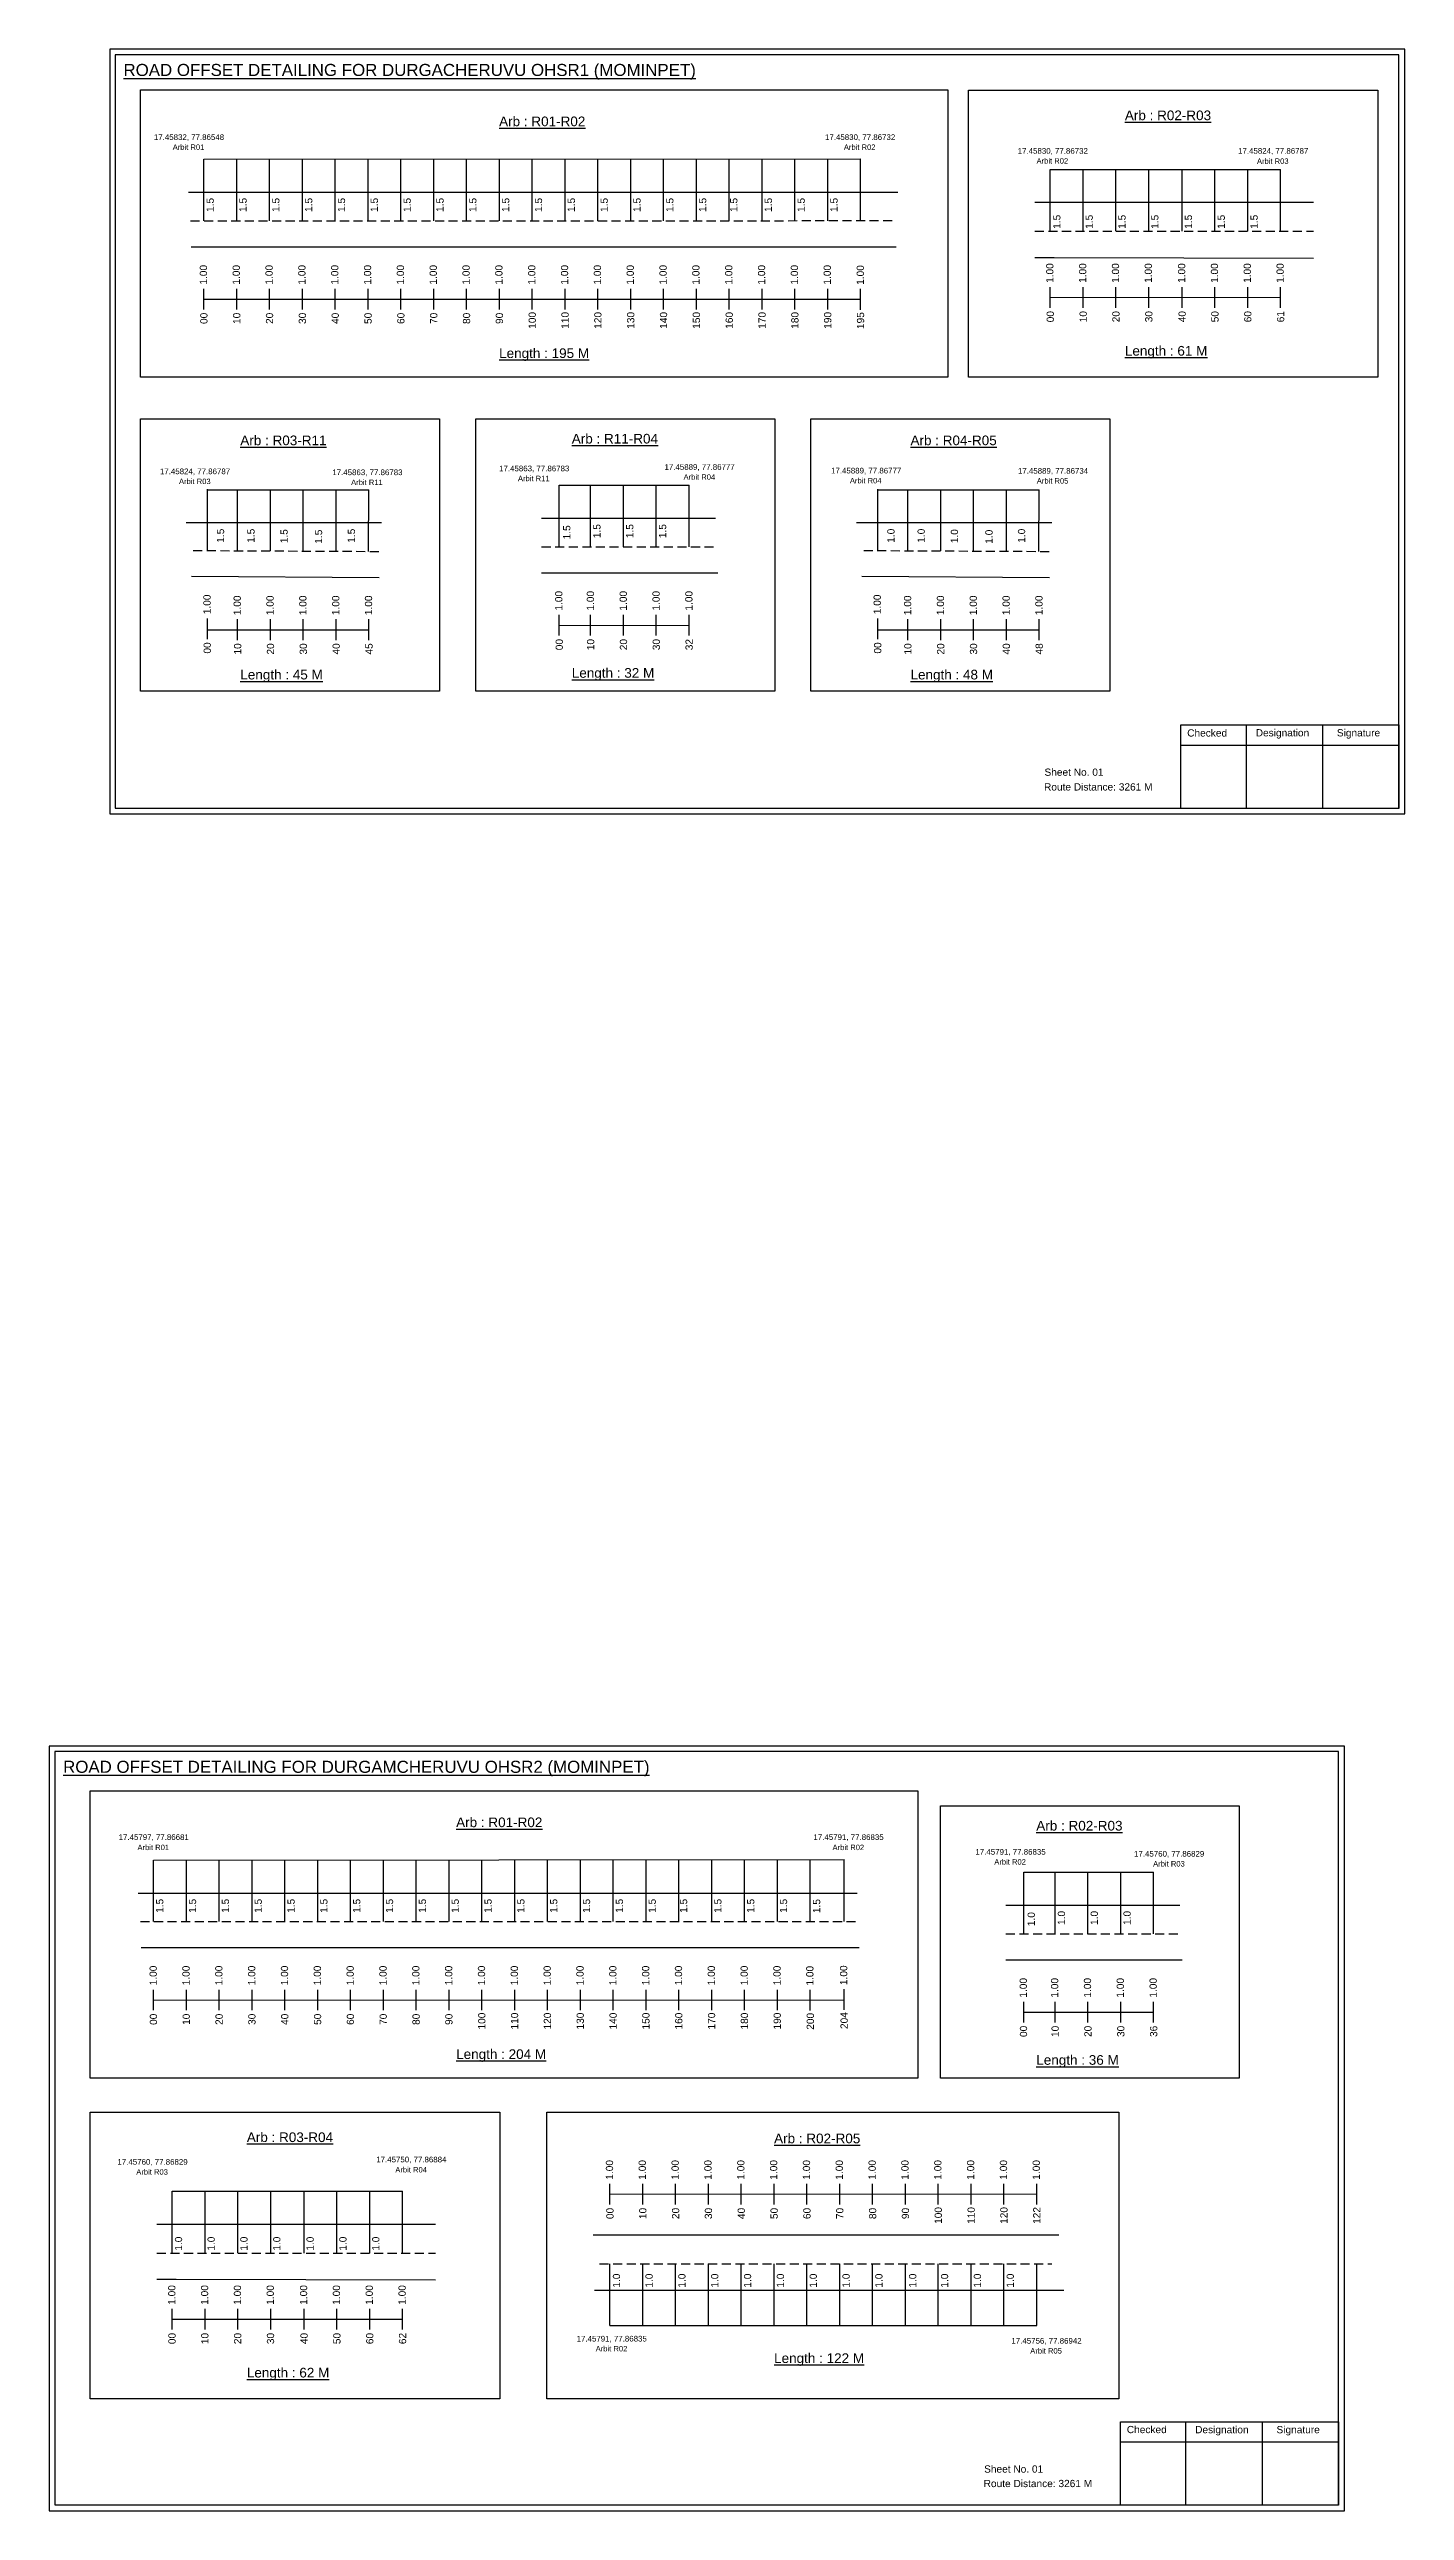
# Model space of a CAD drawing. Header units: inches. Extents: x 1512 to 7627, y 399 to 2397.
# Drawn here: x 4879 to 5441, y 1269 to 2288 of the extents above; entities that cross this region are included whole.
import ezdxf

# ---------------------------------------------------------------- set-up
doc = ezdxf.new("R2010")
doc.units = ezdxf.units.IN
doc.header["$MEASUREMENT"] = 0
doc.linetypes.add('DASHED2', pattern=[0.375, 0.25, -0.125])
doc.layers.add('PDF_Geometry', color=7, linetype='Continuous')
doc.layers.add('PDF_Text', color=5, linetype='Continuous')
doc.styles.add('PDF Arial', font='arial.ttf')
doc.styles.get("Standard").update_dxf_attribs({"font": 'arial.ttf'})

msp = doc.modelspace()

# ---------------------------------------------------------------- linework, layer by layer
at = {"color": 5}
for p, q in [((4943.2, 2242.7), (5215.2, 2242.9)), ((5293.8, 2238.5), (5389.2, 2238.5)), ((4944.7, 2105.8), (5011.6, 2105.8)), ((5090.4, 2107.7), (5144.2, 2107.7)), ((5222.3, 2105.8), (5289.2, 2105.8)), ((4922.4, 1538.4), (5208.4, 1538.6)), ((5282.8, 1533.3), (5336.6, 1533.3)), ((4930.1, 1401.2), (5025.5, 1401.2)), ((5111.4, 1345.6), (5288.2, 1345.6))]:
    msp.add_line(p, q, dxfattribs=at)
for p, q in [((4943.2, 2217.2), (4943.2, 2242.8)), ((4956.8, 2217.2), (4956.8, 2242.8)), ((4970.4, 2217.2), (4970.4, 2242.8)), ((4984, 2217.2), (4984, 2242.8)), ((4997.6, 2217.2), (4997.6, 2242.8)), ((5011.2, 2217.2), (5011.2, 2242.8)), ((5024.8, 2217.2), (5024.8, 2242.8)), ((5038.4, 2217.2), (5038.4, 2242.8)), ((5052, 2217.2), (5052, 2242.8)), ((5065.6, 2217.2), (5065.6, 2242.8)), ((5079.2, 2217.2), (5079.2, 2242.8)), ((5092.8, 2217.2), (5092.8, 2242.8)), ((5106.4, 2217.2), (5106.4, 2242.8)), ((5120, 2217.2), (5120, 2242.8)), ((5133.6, 2217.2), (5133.6, 2242.8)), ((5147.2, 2217.2), (5147.2, 2242.8)), ((5160.8, 2217.2), (5160.8, 2242.8)), ((5174.4, 2217.2), (5174.4, 2242.8)), ((5188, 2217.2), (5188, 2242.8)), ((5201.6, 2217.2), (5201.6, 2242.8)), ((5215.2, 2217.4), (5215.2, 2242.9)), ((5293.8, 2212.9), (5293.8, 2238.5)), ((5307.4, 2212.9), (5307.4, 2238.5)), ((5321, 2212.9), (5321, 2238.5)), ((5334.6, 2212.9), (5334.6, 2238.5)), ((5348.4, 2212.9), (5348.4, 2238.5)), ((5362, 2212.9), (5362, 2238.5)), ((5375.6, 2212.9), (5375.6, 2238.5)), ((5389.2, 2212.9), (5389.2, 2238.5)), ((4936.8, 2229.1), (5230.6, 2229.1)), ((5402.8, 2224.8), (5287.4, 2224.8)), ((4938, 2206.5), (5230, 2206.5)), ((5287.4, 2202.1), (5295.4, 2202.1)), ((5295.4, 2202.1), (5402.8, 2201.8)), ((4944.7, 2080.6), (4944.7, 2106.1)), ((4957.2, 2080.5), (4957.2, 2105.8)), ((4970.8, 2080.5), (4970.8, 2105.8)), ((4984.4, 2080.6), (4984.4, 2105.8)), ((4998, 2080.3), (4998, 2105.8)), ((5011.4, 2080.3), (5011.6, 2105.8)), ((5090.4, 2082.2), (5090.4, 2107.7)), ((5103.4, 2082.2), (5103.4, 2107.7)), ((5117, 2082.2), (5117, 2107.7)), ((5130.6, 2082.2), (5130.6, 2107.7)), ((5144.2, 2082.2), (5144.2, 2107.7)), ((5222.3, 2080.6), (5222.3, 2106.1)), ((5234.8, 2080.5), (5234.8, 2105.8)), ((5248.4, 2080.5), (5248.4, 2105.8)), ((5262, 2080.6), (5262, 2105.8)), ((5275.6, 2080.3), (5275.6, 2105.8)), ((5289, 2080.3), (5289.2, 2105.8)), ((5016.8, 2092.2), (4935.9, 2092.2)), ((5083.1, 2094.1), (5155.1, 2094.1)), ((5294.5, 2092.2), (5213.5, 2092.2)), ((4938.1, 2070), (5015.8, 2069.5)), ((5083.1, 2071.4), (5156.1, 2071.4)), ((5215.7, 2070), (5293.5, 2069.5)), ((4922.4, 1512.9), (4922.4, 1538.4)), ((4936, 1512.9), (4936, 1538.4)), ((4949.6, 1512.9), (4949.6, 1538.4)), ((4963.2, 1512.9), (4963.2, 1538.4)), ((4976.8, 1512.9), (4976.8, 1538.4)), ((4990.4, 1512.9), (4990.4, 1538.4)), ((5004, 1512.9), (5004, 1538.4)), ((5017.6, 1512.9), (5017.6, 1538.4)), ((5031.2, 1512.9), (5031.2, 1538.4)), ((5044.8, 1512.9), (5044.8, 1538.4)), ((5058.4, 1512.9), (5058.4, 1538.4)), ((5072, 1512.9), (5072, 1538.4)), ((5085.6, 1512.9), (5085.6, 1538.4)), ((5099.2, 1512.9), (5099.2, 1538.4)), ((5112.8, 1512.9), (5112.8, 1538.4)), ((5126.4, 1512.9), (5126.4, 1538.4)), ((5140, 1512.9), (5140, 1538.4)), ((5153.6, 1512.9), (5153.6, 1538.4)), ((5167.2, 1512.9), (5167.2, 1538.4)), ((5180.8, 1512.9), (5180.8, 1538.4)), ((5194.4, 1513), (5194.4, 1538.3)), ((5208.4, 1513), (5208.4, 1538.6)), ((5282.8, 1507.8), (5282.8, 1533.3)), ((5295.8, 1507.8), (5295.8, 1533.3)), ((5309.4, 1507.8), (5309.4, 1533.3)), ((5323, 1507.8), (5323, 1533.3)), ((5336.6, 1507.8), (5336.6, 1533.3)), ((4916, 1524.7), (5213.8, 1524.7)), ((5275.4, 1519.7), (5347.4, 1519.7)), ((4917.2, 1502.2), (5214.7, 1502.1)), ((5275.4, 1497), (5348.4, 1497)), ((4930.1, 1375.6), (4930.1, 1401.2)), ((4943.7, 1375.6), (4943.7, 1401.2)), ((4957.3, 1375.6), (4957.3, 1401.2)), ((4970.9, 1375.6), (4970.9, 1401.2)), ((4984.7, 1375.6), (4984.7, 1401.2)), ((4998.3, 1375.6), (4998.3, 1401.2)), ((5011.9, 1375.6), (5011.9, 1401.2)), ((5025.5, 1375.6), (5025.5, 1401.2)), ((5039.1, 1387.5), (4923.7, 1387.5)), ((5297.3, 1383), (5104.5, 1383)), ((5111.4, 1345.6), (5111.4, 1371.1)), ((5125, 1345.6), (5125, 1371.1)), ((5138.6, 1345.6), (5138.6, 1371.1)), ((5152.2, 1345.6), (5152.2, 1371.1)), ((5165.8, 1345.6), (5165.8, 1371.1)), ((5179.4, 1345.6), (5179.4, 1371.1)), ((5193, 1345.6), (5193, 1371.1)), ((5206.6, 1345.6), (5206.6, 1371.1)), ((5220.2, 1345.6), (5220.2, 1371.1)), ((5233.8, 1345.6), (5233.8, 1371.1)), ((5247.4, 1345.6), (5247.4, 1371.1)), ((5261, 1345.6), (5261, 1371.1)), ((5274.6, 1345.6), (5274.6, 1371.1)), ((5288.2, 1345.6), (5288.2, 1371.1)), ((4923.7, 1364.8), (4931.7, 1364.8)), ((4931.7, 1364.8), (5039.1, 1364.5)), ((5105, 1360.3), (5113, 1360.3)), ((5113, 1360.3), (5299.4, 1360.3))]:
    msp.add_line(p, q)
at = {"linetype": 'DASHED2', "ltscale": 15}
for p, q in [((4937.7, 2217.2), (5228.3, 2217.3)), ((5287.4, 2212.9), (5402.8, 2212.9)), ((4938.8, 2080.7), (5017.1, 2080.3)), ((5083.1, 2082.2), (5155.6, 2082.2)), ((5216.5, 2080.7), (5294.7, 2080.3)), ((4916.9, 1512.9), (5213.4, 1512.9)), ((5275.4, 1507.8), (5347.9, 1507.8)), ((4923.7, 1375.6), (5039.1, 1375.6)), ((5107.1, 1371.1), (5294.5, 1371.1))]:
    msp.add_line(p, q, dxfattribs=at)
at = {"color": 217, "true_color": 0x93278f}
for p, q in [((4943.2, 2180.5), (4943.2, 2189.1)), ((4943.2, 2184.8), (5215.2, 2184.8)), ((4956.8, 2180.5), (4956.8, 2189.1)), ((4970.4, 2180.5), (4970.4, 2189.1)), ((4984, 2180.5), (4984, 2189.1)), ((4997.6, 2180.5), (4997.6, 2189.1)), ((5011.2, 2180.5), (5011.2, 2189.1)), ((5024.8, 2180.5), (5024.8, 2189.1)), ((5038.4, 2180.5), (5038.4, 2189.1)), ((5052, 2180.5), (5052, 2189.1)), ((5065.6, 2180.5), (5065.6, 2189.1)), ((5079.2, 2180.5), (5079.2, 2189.1)), ((5092.8, 2180.5), (5092.8, 2189.1)), ((5106.4, 2180.5), (5106.4, 2189.1)), ((5120, 2180.5), (5120, 2189.1)), ((5133.6, 2180.5), (5133.6, 2189.1)), ((5147.2, 2180.5), (5147.2, 2189.1)), ((5160.8, 2180.5), (5160.8, 2189.1)), ((5174.4, 2180.5), (5174.4, 2189.1)), ((5188, 2180.5), (5188, 2189.1)), ((5201.6, 2180.5), (5201.6, 2189.1)), ((5215.2, 2180.4), (5215.2, 2189)), ((5293.8, 2181.2), (5293.8, 2189.8)), ((5293.8, 2185.5), (5389.2, 2185.6)), ((5307.4, 2181.2), (5307.4, 2189.8)), ((5321, 2181.2), (5321, 2189.8)), ((5334.6, 2181.2), (5334.6, 2189.8)), ((5348.4, 2181.2), (5348.4, 2189.8)), ((5362, 2181.2), (5362, 2189.8)), ((5375.6, 2181.2), (5375.6, 2189.8)), ((5389.2, 2181.2), (5389.2, 2189.8)), ((4944.7, 2044), (4944.7, 2052.5)), ((4957.2, 2043.6), (4957.2, 2052.2)), ((4970.8, 2043.6), (4970.8, 2052.2)), ((4984.4, 2043.6), (4984.4, 2052.2)), ((4998, 2043.6), (4998, 2052.2)), ((5011.6, 2043.6), (5011.6, 2052.2)), ((5090.4, 2045.5), (5090.4, 2054)), ((5090.4, 2049.7), (5144.2, 2049.8)), ((5103.4, 2045.5), (5103.4, 2054)), ((5117, 2045.5), (5117, 2054)), ((5130.6, 2045.5), (5130.6, 2054)), ((5144.2, 2045.5), (5144.2, 2054)), ((5222.3, 2044), (5222.3, 2052.5)), ((5234.8, 2043.6), (5234.8, 2052.2)), ((5248.4, 2043.6), (5248.4, 2052.2)), ((5262, 2043.6), (5262, 2052.2)), ((5275.6, 2043.6), (5275.6, 2052.2)), ((5289.2, 2043.6), (5289.2, 2052.2)), ((4944.7, 2047.9), (5011.6, 2047.9)), ((5222.3, 2047.9), (5289.2, 2047.9)), ((4922.4, 1476.2), (4922.4, 1484.7)), ((4922.4, 1480.4), (5208.4, 1480.5)), ((4936, 1476.2), (4936, 1484.7)), ((4949.6, 1476.2), (4949.6, 1484.7)), ((4963.2, 1476.2), (4963.2, 1484.7)), ((4976.8, 1476.2), (4976.8, 1484.7)), ((4990.4, 1476.2), (4990.4, 1484.7)), ((5004, 1476.2), (5004, 1484.7)), ((5017.6, 1476.2), (5017.6, 1484.7)), ((5031.2, 1476.2), (5031.2, 1484.7)), ((5044.8, 1476.2), (5044.8, 1484.7)), ((5058.4, 1476.2), (5058.4, 1484.7)), ((5072, 1476.2), (5072, 1484.7)), ((5085.6, 1476.2), (5085.6, 1484.7)), ((5099.2, 1476.2), (5099.2, 1484.7)), ((5112.8, 1476.2), (5112.8, 1484.7)), ((5126.4, 1476.2), (5126.4, 1484.7)), ((5140, 1476.2), (5140, 1484.7)), ((5153.6, 1476.2), (5153.6, 1484.7)), ((5167.2, 1476.2), (5167.2, 1484.7)), ((5180.8, 1476.2), (5180.8, 1484.7)), ((5194.4, 1476.1), (5194.4, 1484.6)), ((5208.4, 1476.3), (5208.4, 1484.9)), ((5282.8, 1471.1), (5282.8, 1479.6)), ((5295.8, 1471.1), (5295.8, 1479.6)), ((5309.4, 1471.1), (5309.4, 1479.6)), ((5323, 1471.1), (5323, 1479.6)), ((5336.6, 1471.1), (5336.6, 1479.6)), ((5282.8, 1475.4), (5336.6, 1475.4)), ((5111.4, 1395.7), (5111.4, 1404.3)), ((5111.4, 1400), (5288.2, 1400.1)), ((5125, 1395.7), (5125, 1404.3)), ((5138.6, 1395.7), (5138.6, 1404.3)), ((5152.2, 1395.7), (5152.2, 1404.3)), ((5165.8, 1395.7), (5165.8, 1404.3)), ((5179.4, 1395.7), (5179.4, 1404.3)), ((5193, 1395.7), (5193, 1404.3)), ((5206.6, 1395.7), (5206.6, 1404.3)), ((5220.2, 1395.7), (5220.2, 1404.3)), ((5233.8, 1395.7), (5233.8, 1404.3)), ((5247.4, 1395.7), (5247.4, 1404.3)), ((5261, 1395.7), (5261, 1404.3)), ((5274.6, 1395.7), (5274.6, 1404.3)), ((5288.2, 1395.7), (5288.2, 1404.3)), ((4930.1, 1344), (4930.1, 1352.5)), ((4930.1, 1348.2), (5025.5, 1348.3)), ((4943.7, 1344), (4943.7, 1352.5)), ((4957.3, 1344), (4957.3, 1352.5)), ((4970.9, 1344), (4970.9, 1352.5)), ((4984.7, 1344), (4984.7, 1352.5)), ((4998.3, 1344), (4998.3, 1352.5)), ((5011.9, 1344), (5011.9, 1352.5)), ((5025.5, 1344), (5025.5, 1352.5))]:
    msp.add_line(p, q, dxfattribs=at)
for points in [[(4917, 2271.5), (5251.4, 2271.5), (5251.4, 2152.5), (4917, 2152.5)], [(5259.9, 2271.3), (5429.5, 2271.3), (5429.5, 2152.5), (5259.9, 2152.5)], [(4917, 2135.2), (5040.8, 2135.2), (5040.8, 2022.5), (4917, 2022.5)], [(5055.9, 2135.2), (5179.7, 2135.2), (5179.7, 2022.5), (5055.9, 2022.5)], [(5194.6, 2135.2), (5318.4, 2135.2), (5318.4, 2022.5), (5194.6, 2022.5)], [(4896.1, 1567.1), (5239, 1567.1), (5239, 1448.1), (4896.1, 1448.1)], [(5248.3, 1560.8), (5372.1, 1560.8), (5372.1, 1448.1), (5248.3, 1448.1)], [(4896.1, 1434), (5065.8, 1434), (5065.8, 1315.2), (4896.1, 1315.2)], [(5085.2, 1434), (5322.2, 1434), (5322.2, 1315.2), (5085.2, 1315.2)]]:
    msp.add_lwpolyline(points, close=True)
at = {"layer": 'PDF_Geometry'}
for points in [[(4904.2, 2288.3), (4904.2, 1971.6), (5440.6, 1971.6), (5440.6, 2288.3)], [(4906.5, 2286), (4906.5, 1974), (5438.2, 1974), (5438.2, 2286)], [(4879.1, 1585.6), (4879.1, 1268.9), (5415.6, 1268.9), (5415.6, 1585.6)], [(4881.5, 1583.3), (4881.5, 1271.3), (5413.2, 1271.3), (5413.2, 1583.3)]]:
    msp.add_lwpolyline(points, close=True, dxfattribs=at)
at = {"layer": 'PDF_Geometry', "color": 242, "true_color": 0xcc1f26}
for points in [[(5438.2, 1973.9), (5347.9, 1973.9), (5347.9, 2008.5), (5438.2, 2008.5)], [(5413.2, 1271.2), (5322.9, 1271.2), (5322.9, 1305.8), (5413.2, 1305.8)]]:
    msp.add_lwpolyline(points, close=True, dxfattribs=at)
for points in [[(5374.9, 2008.5), (5374.9, 1973.9)], [(5406.6, 2008.5), (5406.6, 1973.9)], [(5347.9, 2000.1), (5438.2, 2000.1)], [(5349.8, 1305.8), (5349.8, 1271.2)], [(5381.6, 1305.8), (5381.6, 1271.2)], [(5322.9, 1297.5), (5413.2, 1297.5)]]:
    msp.add_lwpolyline(points, dxfattribs=at)

# ---------------------------------------------------------------- texts
at = {"color": 242, "true_color": 0xcd2027}
for s, height, p in [('%%UROAD OFFSET DETAILING FOR DURGACHERUVU OHSR1 (MOMINPET)', 5, (4909.9, 2277.2)), ('%%UArb : R02-R03', 4, (5324.7, 2258.9)), ('%%UArb : R01-R02', 4, (5065.5, 2256.4)), ('%%ULength : 195 M', 4, (5065.5, 2160.4)), ('%%ULength : 61 M', 4, (5324.7, 2161.4)), ('%%UArb : R03-R11', 4, (4958.3, 2124.3)), ('%%UArb : R11-R04', 4, (5095.6, 2125)), ('%%UArb : R04-R05', 4, (5235.9, 2124.3)), ('%%ULength : 45 M', 4, (4958.3, 2027.3)), ('%%ULength : 32 M', 4, (5095.6, 2028)), ('%%ULength : 48 M', 4, (5235.9, 2027.3)), ('%%UROAD OFFSET DETAILING FOR DURGAMCHERUVU OHSR2 (MOMINPET)', 5, (4884.9, 1574.5)), ('%%UArb : R01-R02', 4, (5047.7, 1552)), ('%%UArb : R02-R03', 4, (5288, 1550.6)), ('%%ULength : 204 M', 4, (5047.7, 1456)), ('%%ULength : 36 M', 4, (5288, 1453.6)), ('%%UArb : R03-R04', 4, (4961, 1421.6)), ('%%UArb : R02-R05', 4, (5179.4, 1421.1)), ('%%ULength : 62 M', 4, (4961, 1324.1)), ('%%ULength : 122 M', 4, (5179.4, 1330.1))]:
    msp.add_text(s, height=height, dxfattribs=at).set_placement(p)
at = {"color": 5}
for s, height, p in [('17.45832, 77.86548', 2.34, (4922.5, 2250.7)), ('17.45830, 77.86732', 2.34, (5200.5, 2250.7)), ('Arbit R01', 2.25, (4930.3, 2246.6)), ('Arbit R02', 2.25, (5208.3, 2246.6)), ('17.45830, 77.86732', 2.34, (5280.3, 2245)), ('Arbit R02', 2.25, (5288.1, 2240.9)), ('17.45824, 77.86787', 2.34, (5371.6, 2245)), ('Arbit R03', 2.25, (5379.4, 2240.8)), ('17.45824, 77.86787', 2.34, (4925, 2112.3)), ('Arbit R03', 2.25, (4932.9, 2108.2)), ('17.45863, 77.86783', 2.34, (4996.4, 2111.9)), ('Arbit R11', 2.25, (5004.2, 2107.8)), ('17.45863, 77.86783', 2.34, (5065.5, 2113.5)), ('Arbit R11', 2.25, (5073.3, 2109.4)), ('17.45889, 77.86777', 2.34, (5134, 2114.1)), ('Arbit R04', 2.25, (5141.9, 2110)), ('17.45889, 77.86777', 2.34, (5203, 2112.6)), ('Arbit R04', 2.25, (5210.8, 2108.5)), ('17.45889, 77.86734', 2.34, (5280.4, 2112.5)), ('Arbit R05', 2.25, (5288.2, 2108.4)), ('17.45797, 77.86681', 2.34, (4907.9, 1546.7)), ('Arbit R01', 2.25, (4915.7, 1542.5)), ('17.45791, 77.86835', 2.34, (5195.7, 1546.7)), ('Arbit R02', 2.25, (5203.6, 1542.5)), ('17.45791, 77.86835', 2.34, (5262.8, 1540.6)), ('17.45760, 77.86829', 2.34, (5328.5, 1539.8)), ('Arbit R02', 2.25, (5270.6, 1536.5)), ('Arbit R03', 2.25, (5336.4, 1535.7)), ('17.45760, 77.86829', 2.34, (4907.4, 1412.2)), ('Arbit R03', 2.25, (4915.2, 1408.1)), ('17.45750, 77.86884', 2.34, (5014.6, 1413.2)), ('Arbit R04', 2.25, (5022.5, 1409)), ('17.45791, 77.86835', 2.34, (5097.6, 1339)), ('Arbit R02', 2.25, (5105.5, 1334.9)), ('17.45756, 77.86942', 2.34, (5277.7, 1338.1)), ('Arbit R05', 2.25, (5285.5, 1334))]:
    msp.add_text(s, height=height, dxfattribs=at).set_placement(p)
for s, p in [('1.5', (4947.3, 2220.9)), ('1.5', (4960.9, 2220.9)), ('1.5', (4974.5, 2220.9)), ('1.5', (4988.1, 2220.9)), ('1.5', (5001.7, 2220.9)), ('1.5', (5015.3, 2220.9)), ('1.5', (5028.9, 2220.9)), ('1.5', (5042.5, 2220.9)), ('1.5', (5056.1, 2220.9)), ('1.5', (5069.7, 2220.9)), ('1.5', (5083.3, 2220.9)), ('1.5', (5096.9, 2220.9)), ('1.5', (5110.5, 2220.9)), ('1.5', (5124.1, 2220.9)), ('1.5', (5137.7, 2220.9)), ('1.5', (5151.3, 2220.9)), ('1.5', (5164.2, 2220.9)), ('1.5', (5178.5, 2220.9)), ('1.5', (5192.1, 2220.9)), ('1.5', (5205.7, 2220.9)), ('1.5', (5298, 2213.9)), ('1.5', (5311.4, 2213.9)), ('1.5', (5325, 2213.9)), ('1.5', (5338.6, 2213.9)), ('1.5', (5352.5, 2213.9)), ('1.5', (5366.1, 2213.9)), ('1.5', (5379.7, 2213.9)), ('1.5', (5095, 2085.3)), ('1.5', (5107.5, 2085.8)), ('1.5', (5121.1, 2085.8)), ('1.5', (5134.7, 2085.8)), ('1.5', (4951.6, 2083.9)), ('1.5', (4964.2, 2083.9)), ('1.5', (4977.9, 2083.7)), ('1.5', (4992.2, 2083.5)), ('1.5', (5005.8, 2083.9)), ('1.0', (5229.3, 2083.9)), ('1.0', (5241.8, 2083.9)), ('1.0', (5255.6, 2083.7)), ('1.0', (5269.9, 2083.5)), ('1.0', (5283.4, 2083.9)), ('1.5', (4926.4, 1516.5)), ('1.5', (4940, 1516.5)), ('1.5', (4953.6, 1516.5)), ('1.5', (4967.2, 1516.5)), ('1.5', (4980.8, 1516.5)), ('1.5', (4994.4, 1516.5)), ('1.5', (5008, 1516.5)), ('1.5', (5021.6, 1516.5)), ('1.5', (5035.2, 1516.5)), ('1.5', (5048.8, 1516.5)), ('1.5', (5062.4, 1516.5)), ('1.5', (5076, 1516.5)), ('1.5', (5089.6, 1516.5)), ('1.5', (5103.2, 1516.5)), ('1.5', (5116.8, 1516.5)), ('1.5', (5130.4, 1516.5)), ('1.5', (5143.4, 1516.5)), ('1.5', (5157.6, 1516.5)), ('1.5', (5171.2, 1516.5)), ('1.5', (5184.8, 1516.5)), ('1.5', (5198.5, 1516.4)), ('1.0', (5287.4, 1511)), ('1.0', (5299.9, 1511.5)), ('1.0', (5313.5, 1511.5)), ('1.0', (5327.1, 1511.5)), ('1.0', (4934.2, 1376.6)), ('1.0', (4947.7, 1376.6)), ('1.0', (4961.3, 1376.6)), ('1.0', (4974.9, 1376.6)), ('1.0', (4988.7, 1376.6)), ('1.0', (5002.3, 1376.6)), ('1.0', (5015.9, 1376.6)), ('1.0', (5115.6, 1361.3)), ('1.0', (5129.1, 1361.3)), ('1.0', (5142.7, 1361.3)), ('1.0', (5156.3, 1361.3)), ('1.0', (5169.9, 1361.3)), ('1.0', (5183.5, 1361.3)), ('1.0', (5197.1, 1361.3)), ('1.0', (5210.7, 1361.3)), ('1.0', (5224.3, 1361.3)), ('1.0', (5238.3, 1361.3)), ('1.0', (5251.5, 1361.3)), ('1.0', (5265.1, 1361.3)), ('1.0', (5278.7, 1361.3))]:
    msp.add_text(s, height=3, rotation=90).set_placement(p)
at = {"color": 217, "true_color": 0x93278f}
for s, p in [('1.00', (4944.5, 2190.8)), ('1.00', (4958.1, 2190.8)), ('1.00', (4971.7, 2190.8)), ('1.00', (4985.3, 2190.8)), ('1.00', (4998.9, 2190.8)), ('1.00', (5012.5, 2190.8)), ('1.00', (5026.1, 2190.8)), ('1.00', (5039.7, 2190.8)), ('1.00', (5053.3, 2190.8)), ('1.00', (5066.9, 2190.8)), ('1.00', (5080.5, 2190.8)), ('1.00', (5094.1, 2190.8)), ('1.00', (5107.7, 2190.8)), ('1.00', (5121.3, 2190.8)), ('1.00', (5134.9, 2190.8)), ('1.00', (5148.5, 2190.8)), ('1.00', (5162.1, 2190.8)), ('1.00', (5175.7, 2190.8)), ('1.00', (5189.3, 2190.8)), ('1.00', (5202.9, 2190.8)), ('1.00', (5216.6, 2190.7)), ('1.00', (5295.1, 2191.5)), ('1.00', (5308.7, 2191.5)), ('1.00', (5322.3, 2191.5)), ('1.00', (5335.9, 2191.5)), ('1.00', (5349.7, 2191.5)), ('1.00', (5363.3, 2191.5)), ('1.00', (5376.9, 2191.5)), ('1.00', (5390.5, 2191.5)), ('00', (4944.7, 2174.5)), ('10', (4958.3, 2174.5)), ('20', (4971.9, 2174.5)), ('30', (4985.5, 2174.5)), ('40', (4999.1, 2174.5)), ('50', (5012.7, 2174.5)), ('60', (5026.3, 2174.5)), ('70', (5039.9, 2174.5)), ('80', (5053.5, 2174.5)), ('90', (5067.1, 2174.5)), ('100', (5080.7, 2172.5)), ('110', (5094.3, 2172.5)), ('120', (5107.9, 2172.5)), ('130', (5121.5, 2172.5)), ('140', (5135.1, 2172.5)), ('150', (5148.7, 2172.5)), ('160', (5162.3, 2172.5)), ('170', (5175.9, 2172.5)), ('180', (5189.5, 2172.5)), ('190', (5203.1, 2172.5)), ('195', (5216.7, 2172.4)), ('00', (5295.3, 2175.2)), ('10', (5308.9, 2175.2)), ('20', (5322.5, 2175.2)), ('30', (5336.1, 2175.2)), ('40', (5349.9, 2175.2)), ('50', (5363.5, 2175.2)), ('60', (5377.1, 2175.2)), ('61', (5390.7, 2175.2)), ('1.00', (4946, 2054.3)), ('1.00', (4958.5, 2053.9)), ('1.00', (4972.1, 2053.9)), ('1.00', (4985.7, 2053.9)), ('1.00', (4999.3, 2053.9)), ('1.00', (5012.9, 2053.9)), ('1.00', (5091.7, 2055.8)), ('1.00', (5104.8, 2055.8)), ('1.00', (5118.4, 2055.8)), ('1.00', (5132, 2055.8)), ('1.00', (5145.6, 2055.8)), ('1.00', (5223.6, 2054.3)), ('1.00', (5236.2, 2053.9)), ('1.00', (5249.8, 2053.9)), ('1.00', (5263.4, 2053.9)), ('1.00', (5277, 2053.9)), ('1.00', (5290.6, 2053.9)), ('00', (4946.1, 2038)), ('10', (4958.7, 2037.6)), ('20', (4972.3, 2037.6)), ('30', (4985.9, 2037.6)), ('40', (4999.5, 2037.6)), ('45', (5013.1, 2037.6)), ('00', (5091.9, 2039.4)), ('10', (5104.9, 2039.4)), ('20', (5118.5, 2039.4)), ('30', (5132.1, 2039.4)), ('32', (5145.7, 2039.4)), ('00', (5223.8, 2038)), ('10', (5236.3, 2037.6)), ('20', (5249.9, 2037.6)), ('30', (5263.5, 2037.6)), ('40', (5277.1, 2037.6)), ('48', (5290.7, 2037.6)), ('1.00', (4923.7, 1486.5)), ('1.00', (4937.3, 1486.5)), ('1.00', (4950.9, 1486.5)), ('1.00', (4964.5, 1486.5)), ('1.00', (4978.1, 1486.5)), ('1.00', (4991.7, 1486.5)), ('1.00', (5005.3, 1486.5)), ('1.00', (5018.9, 1486.5)), ('1.00', (5032.5, 1486.5)), ('1.00', (5046.1, 1486.5)), ('1.00', (5059.7, 1486.5)), ('1.00', (5073.3, 1486.5)), ('1.00', (5086.9, 1486.5)), ('1.00', (5100.5, 1486.5)), ('1.00', (5114.1, 1486.5)), ('1.00', (5127.7, 1486.5)), ('1.00', (5141.3, 1486.5)), ('1.00', (5154.9, 1486.5)), ('1.00', (5168.5, 1486.5)), ('1.00', (5182.1, 1486.5)), ('1.00', (5195.7, 1486.4)), ('1.00', (5209.7, 1486.6)), ('1.00', (5284.1, 1481.4)), ('1.00', (5297.1, 1481.4)), ('1.00', (5310.7, 1481.4)), ('1.00', (5324.3, 1481.4)), ('1.00', (5337.9, 1481.4)), ('00', (4923.8, 1470.1)), ('10', (4937.4, 1470.1)), ('20', (4951, 1470.1)), ('30', (4964.6, 1470.1)), ('40', (4978.2, 1470.1)), ('50', (4991.8, 1470.1)), ('60', (5005.4, 1470.1)), ('70', (5019, 1470.1)), ('80', (5032.6, 1470.1)), ('90', (5046.2, 1470.1)), ('100', (5059.8, 1468.2)), ('110', (5073.4, 1468.2)), ('120', (5087, 1468.2)), ('130', (5100.6, 1468.2)), ('140', (5114.2, 1468.2)), ('150', (5127.8, 1468.2)), ('160', (5141.4, 1468.2)), ('170', (5155, 1468.2)), ('180', (5168.6, 1468.2)), ('190', (5182.2, 1468.2)), ('200', (5195.9, 1468.1)), ('204', (5209.9, 1468.4)), ('00', (5284.2, 1465.1)), ('10', (5297.3, 1465.1)), ('20', (5310.9, 1465.1)), ('30', (5324.5, 1465.1)), ('36', (5338.1, 1465.1)), ('1.00', (5112.7, 1406)), ('1.00', (5126.3, 1406)), ('1.00', (5139.9, 1406)), ('1.00', (5153.5, 1406)), ('1.00', (5167.1, 1406)), ('1.00', (5180.7, 1406)), ('1.00', (5194.3, 1406)), ('1.00', (5207.9, 1406)), ('1.00', (5221.5, 1406)), ('1.00', (5235.1, 1406)), ('1.00', (5248.7, 1406)), ('1.00', (5262.3, 1406)), ('1.00', (5275.9, 1406)), ('1.00', (5289.5, 1406)), ('00', (5112.9, 1389.7)), ('10', (5126.5, 1389.7)), ('20', (5140.1, 1389.7)), ('30', (5153.7, 1389.7)), ('40', (5167.3, 1389.7)), ('50', (5180.9, 1389.7)), ('60', (5194.5, 1389.7)), ('70', (5208.1, 1389.7)), ('80', (5221.7, 1389.7)), ('90', (5235.3, 1389.7)), ('100', (5248.9, 1387.7)), ('110', (5262.5, 1387.7)), ('120', (5276.1, 1387.7)), ('122', (5289.7, 1387.7)), ('1.00', (4931.4, 1354.2)), ('1.00', (4945, 1354.2)), ('1.00', (4958.6, 1354.2)), ('1.00', (4972.2, 1354.2)), ('1.00', (4986, 1354.2)), ('1.00', (4999.6, 1354.2)), ('1.00', (5013.2, 1354.2)), ('1.00', (5026.8, 1354.2)), ('00', (4931.5, 1337.9)), ('10', (4945.1, 1337.9)), ('20', (4958.7, 1337.9)), ('30', (4972.3, 1337.9)), ('40', (4986.2, 1337.9)), ('50', (4999.8, 1337.9)), ('60', (5013.4, 1337.9)), ('62', (5027, 1337.9))]:
    msp.add_text(s, height=3, rotation=90, dxfattribs=at).set_placement(p)
for s, p in [('Sheet No. 01', (5291.4, 1987.4)), ('Route Distance: 3261 M', (5291.2, 1981.3)), ('Sheet No. 01', (5266.4, 1284.7)), ('Route Distance: 3261 M', (5266.2, 1278.7))]:
    msp.add_text(s, height=3).set_placement(p)
at = {"layer": 'PDF_Text', "color": 7, "attachment_point": 7, "style": 'PDF Arial'}
for s, insert, char_height in [('Checked', (5350.5, 2003.6), 3), ('Designation', (5378.9, 2002.8), 3.001), ('Signature', (5412.5, 2002.8), 3), ('Checked', (5325.5, 1301), 3), ('Designation', (5353.8, 1300.1), 3.001), ('Signature', (5387.5, 1300.1), 3)]:
    msp.add_mtext(s, dxfattribs=dict(at, insert=insert, char_height=char_height))

doc.saveas('drawing.dxf')
